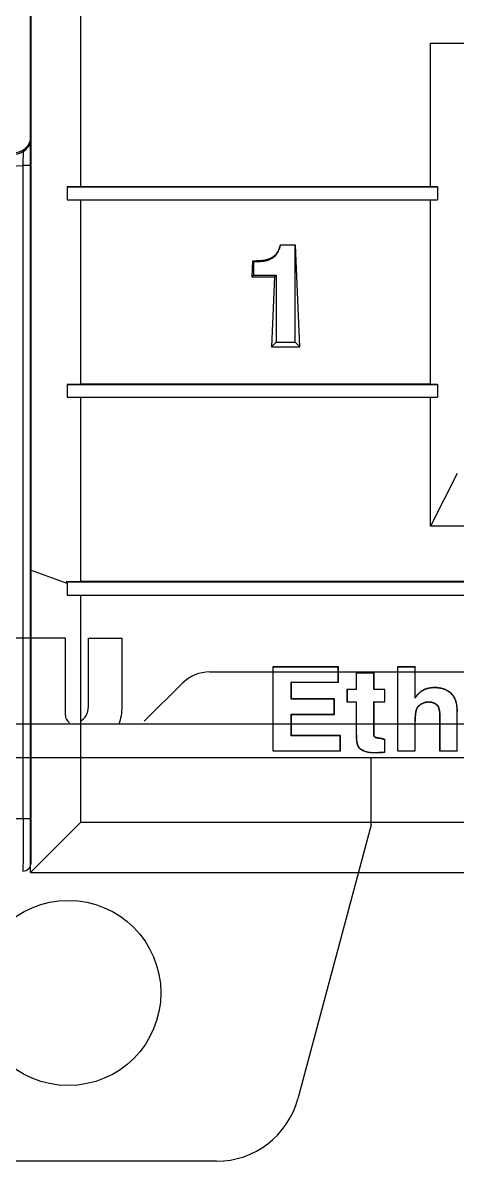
# Model space of a CAD drawing. Header units: millimetres. Extents: x 30557 to 235556, y -116603 to -73383.
# Drawn here: x 83338.4 to 83353.92, y -74845.43 to -74804.74 of the extents above; entities that cross this region are included whole.
import ezdxf

# ---------------------------------------------------------------- set-up
doc = ezdxf.new("R2010")
doc.units = ezdxf.units.MM

# ---------------------------------------------------------------- blocks, each defined once
blk = doc.blocks.new('1756-L7-Z')
at = {"color": 7, "linetype": 'Continuous'}
for p, q in [((34.18, 21.86), (34.18, 109.731)), ((34.161, 21.879), (34.161, 86.741)), ((34.18, 21.86), (34.161, 21.879)), ((34.18, 0.257), (34.18, 21.805)), ((33.944, 21.027), (33.948, 21.457)), ((32.187, 20.934), (33.944, 21.027)), ((34.18, 21.027), (33.944, 21.027)), ((33.944, 1.572), (33.944, 21.027)), ((3.262, 1.572), (34.18, 1.572))]:
    blk.add_line(p, q, dxfattribs=at)
for centre, radius, start, end in [((33.682, 21.86), 0.498, 270, 359.9895), ((33.931, 21.773), 0.249, 310.543, 0.009), ((33.931, 0.257), 0.249, 270.009, 359.9987)]:
    blk.add_arc(centre, radius, start, end, dxfattribs=at)
for points, knots in [([(34.161, 21.879), (34.161, 21.802), (34.125, 21.655), (33.988, 21.496), (33.821, 21.412), (33.702, 21.397), (33.645, 21.399)], [0, 0, 0, 0, 0.294779, 0.551805, 0.781416, 1, 1, 1, 1]), ([(33.944, 1.572), (33.944, 1.471), (33.944, 1.271), (33.943, 0.981), (33.942, 0.714), (33.941, 0.48), (33.939, 0.31), (33.937, 0.197), (33.936, 0.132), (33.935, 0.08), (33.934, 0.046), (33.933, 0.026), (33.933, 0.016), (33.931, 0.012), (33.932, 0.008), (33.931, 0.008)], [0, 0, 0, 0, 0.194901, 0.382667, 0.555468, 0.706896, 0.831236, 0.881656, 0.923619, 0.956704, 0.980565, 0.988982, 0.995034, 0.998705, 1, 1, 1, 1])]:
    blk.add_open_spline(points, degree=3, knots=knots, dxfattribs=at)
blk = doc.blocks.new('1756-EN2TR-Z')
at = {"color": 7, "linetype": 'Continuous'}
for p, q in [((0, 0), (0, 77.377)), ((1.495, 20.426), (1.495, 25.912)), ((11.903, 24.705), (29.446, 24.705)), ((11.903, 20.426), (11.903, 24.705)), ((1.495, 20.426), (1.096, 20.417)), ((1.096, 20.417), (12.115, 20.417)), ((1.096, 20.417), (1.096, 20.037)), ((11.903, 20.426), (1.495, 20.426)), ((12.115, 20.417), (11.903, 20.426)), ((12.115, 20.417), (12.115, 20.037)), ((1.096, 20.037), (12.115, 20.037)), ((1.495, 20.028), (1.096, 20.037)), ((11.903, 20.028), (1.495, 20.028)), ((1.495, 14.542), (1.495, 20.028)), ((11.903, 20.028), (12.115, 20.037)), ((11.903, 14.542), (11.903, 20.028)), ((7.887, 18.688), (7.429, 18.688)), ((7.433, 18.683), (7.429, 18.688)), ((7.882, 18.683), (7.433, 18.683)), ((7.882, 18.683), (7.887, 18.688)), ((7.882, 15.794), (7.882, 18.683)), ((8.02, 15.656), (7.887, 18.688)), ((6.612, 18.212), (6.591, 17.742)), ((6.637, 18.186), (6.637, 17.788)), ((6.637, 17.788), (6.591, 17.742)), ((6.591, 17.742), (7.261, 17.742)), ((6.637, 17.788), (7.307, 17.788)), ((7.261, 17.742), (7.169, 15.656)), ((7.307, 17.788), (7.261, 17.742)), ((7.307, 17.788), (7.307, 15.794)), ((7.307, 15.794), (7.169, 15.656)), ((7.169, 15.656), (8.02, 15.656)), ((7.307, 15.794), (7.882, 15.794)), ((7.882, 15.794), (8.02, 15.656)), ((1.495, 14.542), (1.096, 14.533)), ((1.096, 14.533), (12.115, 14.533)), ((1.096, 14.533), (1.096, 14.153)), ((11.903, 14.542), (1.495, 14.542)), ((12.115, 14.533), (11.903, 14.542)), ((12.115, 14.533), (12.115, 14.153)), ((1.096, 14.153), (12.115, 14.153)), ((1.495, 14.144), (1.096, 14.153)), ((11.903, 14.144), (1.495, 14.144)), ((1.495, 8.668), (1.495, 14.144)), ((11.903, 14.144), (12.115, 14.153)), ((11.903, 10.311), (11.903, 14.144)), ((12.7, 11.883), (11.903, 10.311)), ((29.446, 10.311), (11.903, 10.311)), ((1.096, 8.604), (0, 9.003)), ((1.495, 8.668), (1.062, 8.658)), ((1.062, 8.658), (33.393, 8.658)), ((1.062, 8.658), (1.096, 8.604)), ((1.096, 8.604), (1.096, 8.26)), ((32.96, 8.668), (1.495, 8.668)), ((1.096, 8.26), (33.358, 8.26)), ((1.495, 8.253), (1.096, 8.26)), ((32.96, 8.253), (1.495, 8.253)), ((1.495, 1.495), (1.495, 8.253)), ((9.166, 6.127), (7.208, 6.127)), ((7.208, 6.127), (7.215, 6.12)), ((7.208, 6.127), (7.208, 3.621)), ((9.159, 6.12), (7.215, 6.12)), ((7.215, 6.12), (7.215, 3.628)), ((9.166, 6.127), (9.159, 6.12)), ((9.159, 5.673), (9.159, 6.12)), ((9.166, 5.666), (9.166, 6.127)), ((11.452, 6.127), (10.918, 6.127)), ((10.918, 6.127), (10.925, 6.12)), ((10.918, 6.127), (10.918, 3.621)), ((11.445, 6.12), (10.925, 6.12)), ((10.925, 6.12), (10.925, 3.628)), ((11.452, 6.127), (11.445, 6.12)), ((11.445, 5.189), (11.445, 6.12)), ((11.452, 5.214), (11.452, 6.127)), ((10.224, 5.942), (9.69, 5.942)), ((9.69, 5.942), (9.697, 5.935)), ((9.69, 5.942), (9.69, 5.454)), ((10.217, 5.935), (9.697, 5.935)), ((9.697, 5.935), (9.697, 5.447)), ((10.224, 5.942), (10.217, 5.935)), ((10.217, 5.447), (10.217, 5.935)), ((10.224, 5.454), (10.224, 5.942)), ((7.76, 5.673), (9.159, 5.673)), ((7.767, 5.666), (7.76, 5.673)), ((7.76, 5.161), (7.76, 5.673)), ((7.767, 5.666), (9.166, 5.666)), ((7.767, 5.168), (7.767, 5.666)), ((9.166, 5.666), (9.159, 5.673)), ((9.69, 5.454), (9.419, 5.454)), ((9.419, 5.454), (9.426, 5.447)), ((9.419, 5.454), (9.419, 5.078)), ((9.697, 5.447), (9.426, 5.447)), ((9.426, 5.447), (9.426, 5.085)), ((9.69, 5.454), (9.697, 5.447)), ((10.224, 5.454), (10.217, 5.447)), ((10.541, 5.447), (10.217, 5.447)), ((10.548, 5.454), (10.224, 5.454)), ((10.548, 5.454), (10.541, 5.447)), ((10.541, 5.085), (10.541, 5.447)), ((10.548, 5.078), (10.548, 5.454)), ((7.767, 5.168), (7.76, 5.161)), ((9.037, 5.161), (7.76, 5.161)), ((9.044, 5.168), (7.767, 5.168)), ((9.044, 5.168), (9.037, 5.161)), ((9.037, 4.714), (9.037, 5.161)), ((9.044, 4.707), (9.044, 5.168)), ((9.419, 5.078), (9.426, 5.085)), ((9.419, 5.078), (9.69, 5.078)), ((9.426, 5.085), (9.697, 5.085)), ((9.69, 5.078), (9.697, 5.085)), ((9.69, 5.078), (9.69, 4.156)), ((9.697, 5.085), (9.697, 4.156)), ((10.217, 5.085), (10.541, 5.085)), ((10.224, 5.078), (10.217, 5.085)), ((10.217, 4.159), (10.217, 5.085)), ((10.224, 5.078), (10.548, 5.078)), ((10.224, 4.159), (10.224, 5.078)), ((10.548, 5.078), (10.541, 5.085)), ((12.7, 3.628), (12.7, 4.794)), ((7.76, 4.714), (9.037, 4.714)), ((7.767, 4.707), (7.76, 4.714)), ((7.76, 4.075), (7.76, 4.714)), ((7.767, 4.707), (9.044, 4.707)), ((7.767, 4.081), (7.767, 4.707)), ((9.044, 4.707), (9.037, 4.714)), ((12.173, 4.697), (12.173, 3.621)), ((12.18, 4.697), (12.18, 3.628)), ((7.767, 4.081), (7.76, 4.075)), ((9.221, 4.075), (7.76, 4.075)), ((9.228, 4.081), (7.767, 4.081)), ((9.228, 4.081), (9.221, 4.075)), ((9.221, 3.628), (9.221, 4.075)), ((9.228, 3.621), (9.228, 4.081)), ((11.445, 3.628), (11.445, 4.403)), ((11.452, 3.621), (11.452, 4.403)), ((10.548, 3.959), (10.541, 3.954)), ((10.541, 3.591), (10.541, 3.954)), ((10.548, 3.584), (10.548, 3.959)), ((7.208, 3.621), (7.215, 3.628)), ((7.208, 3.621), (9.228, 3.621)), ((7.215, 3.628), (9.221, 3.628)), ((9.228, 3.621), (9.221, 3.628)), ((10.548, 3.584), (10.541, 3.591)), ((10.918, 3.621), (10.925, 3.628)), ((10.918, 3.621), (11.452, 3.621)), ((10.925, 3.628), (11.445, 3.628)), ((11.452, 3.621), (11.445, 3.628)), ((12.173, 3.621), (12.18, 3.628)), ((12.173, 3.621), (12.707, 3.621)), ((12.18, 3.628), (12.7, 3.628)), ((12.707, 3.621), (12.7, 3.628)), ((1.495, 1.495), (0, 0)), ((1.495, 1.495), (32.96, 1.495)), ((0, 0), (34.455, 0))]:
    blk.add_line(p, q, dxfattribs=at)
at = {"color": 9, "linetype": 'Continuous'}
for p, q in [((7.301, 18.383), (7.288, 18.395)), ((7.082, 18.238), (7.074, 18.26)), ((12.031, 5.508), (12.031, 5.501)), ((12.511, 5.341), (12.507, 5.336)), ((11.517, 4.907), (11.511, 4.91)), ((11.652, 5.028), (11.649, 5.034)), ((11.851, 5.079), (11.851, 5.086)), ((12.072, 5.006), (12.076, 5.012)), ((12.707, 4.794), (12.7, 4.794)), ((12.173, 4.697), (12.18, 4.697)), ((9.69, 4.156), (9.697, 4.156)), ((10.224, 4.159), (10.217, 4.159)), ((11.452, 4.403), (11.445, 4.403)), ((9.738, 3.774), (9.744, 3.776)), ((10.25, 4.039), (10.245, 4.034)), ((10.404, 3.997), (10.403, 3.99)), ((9.927, 3.619), (9.93, 3.625)), ((10.245, 3.569), (10.245, 3.575))]:
    blk.add_line(p, q, dxfattribs=at)
at = {"color": 7, "linetype": 'Continuous'}
for centre, radius, start, end in [((14.227, 25.776), 10.734, 224.8062, 225.0008), ((12.939, 4.776), 1.55, 163.6034, 164.541)]:
    blk.add_arc(centre, radius, start, end, dxfattribs=at)
for points, knots in [([(7.429, 18.688), (7.426, 18.675), (7.418, 18.649), (7.406, 18.611), (7.393, 18.573), (7.377, 18.536), (7.363, 18.505), (7.35, 18.481), (7.34, 18.463), (7.329, 18.445), (7.317, 18.427), (7.303, 18.411), (7.293, 18.4), (7.288, 18.395)], [0, 0, 0, 0, 0.121641, 0.243697, 0.366304, 0.489659, 0.614057, 0.676792, 0.739983, 0.803737, 0.868192, 0.933533, 1, 1, 1, 1]), ([(7.433, 18.683), (7.429, 18.666), (7.421, 18.634), (7.407, 18.587), (7.393, 18.543), (7.377, 18.504), (7.36, 18.468), (7.342, 18.436), (7.323, 18.408), (7.309, 18.391), (7.301, 18.383)], [0, 0, 0, 0, 0.157394, 0.304563, 0.441873, 0.569769, 0.68879, 0.799598, 0.903005, 1, 1, 1, 1]), ([(7.288, 18.395), (7.281, 18.388), (7.266, 18.374), (7.243, 18.354), (7.218, 18.335), (7.182, 18.311), (7.135, 18.285), (7.094, 18.268), (7.074, 18.26)], [0, 0, 0, 0, 0.118735, 0.239322, 0.361785, 0.486104, 0.739934, 1, 1, 1, 1]), ([(7.301, 18.383), (7.294, 18.375), (7.279, 18.36), (7.256, 18.339), (7.23, 18.319), (7.204, 18.3), (7.176, 18.283), (7.136, 18.261), (7.104, 18.246), (7.082, 18.238)], [0, 0, 0, 0, 0.118462, 0.238076, 0.359219, 0.482252, 0.607528, 0.735382, 1, 1, 1, 1]), ([(7.074, 18.26), (7.069, 18.258), (7.06, 18.255), (7.047, 18.251), (7.033, 18.247), (7.014, 18.242), (6.991, 18.237), (6.962, 18.232), (6.933, 18.228), (6.904, 18.224), (6.875, 18.221), (6.836, 18.218), (6.788, 18.215), (6.729, 18.213), (6.67, 18.212), (6.631, 18.212), (6.612, 18.212)], [0, 0, 0, 0, 0.030279, 0.060779, 0.091451, 0.122262, 0.184196, 0.246432, 0.308874, 0.371461, 0.434149, 0.496911, 0.622573, 0.748344, 0.874165, 1, 1, 1, 1]), ([(7.082, 18.238), (7.077, 18.235), (7.064, 18.231), (7.046, 18.225), (7.025, 18.219), (7.004, 18.214), (6.981, 18.21), (6.956, 18.205), (6.931, 18.202), (6.903, 18.198), (6.875, 18.195), (6.845, 18.193), (6.814, 18.191), (6.769, 18.188), (6.71, 18.186), (6.662, 18.186), (6.637, 18.186)], [0, 0, 0, 0, 0.041441, 0.08544, 0.132082, 0.181436, 0.233562, 0.288509, 0.346319, 0.407029, 0.470669, 0.537265, 0.60684, 0.679414, 0.83362, 1, 1, 1, 1]), ([(12.031, 5.501), (12.014, 5.501), (11.982, 5.5), (11.934, 5.496), (11.888, 5.49), (11.844, 5.482), (11.801, 5.471), (11.761, 5.457), (11.721, 5.441), (11.684, 5.423), (11.648, 5.402), (11.614, 5.379), (11.581, 5.353), (11.551, 5.325), (11.522, 5.295), (11.494, 5.262), (11.468, 5.227), (11.453, 5.202), (11.445, 5.189)], [0, 0, 0, 0, 0.07073, 0.139199, 0.20561, 0.270184, 0.333158, 0.394789, 0.455345, 0.51511, 0.574378, 0.633446, 0.692614, 0.752179, 0.81243, 0.873644, 0.936086, 1, 1, 1, 1]), ([(12.031, 5.508), (12.002, 5.508), (11.946, 5.505), (11.875, 5.495), (11.82, 5.483), (11.779, 5.471), (11.74, 5.456), (11.701, 5.439), (11.663, 5.419), (11.627, 5.397), (11.593, 5.372), (11.56, 5.344), (11.53, 5.314), (11.502, 5.283), (11.476, 5.249), (11.46, 5.226), (11.452, 5.214)], [0, 0, 0, 0, 0.124985, 0.249956, 0.312462, 0.374967, 0.437471, 0.499974, 0.562476, 0.624978, 0.68748, 0.749983, 0.812486, 0.87499, 0.937494, 1, 1, 1, 1]), ([(12.511, 5.341), (12.495, 5.355), (12.46, 5.382), (12.405, 5.417), (12.347, 5.446), (12.287, 5.469), (12.224, 5.487), (12.16, 5.499), (12.096, 5.506), (12.052, 5.508), (12.031, 5.508)], [0, 0, 0, 0, 0.124997, 0.24999, 0.374983, 0.499978, 0.624976, 0.749979, 0.874987, 1, 1, 1, 1]), ([(12.507, 5.336), (12.491, 5.35), (12.458, 5.375), (12.405, 5.409), (12.35, 5.437), (12.291, 5.46), (12.23, 5.478), (12.166, 5.491), (12.099, 5.499), (12.054, 5.501), (12.031, 5.501)], [0, 0, 0, 0, 0.121853, 0.242568, 0.363159, 0.484665, 0.608121, 0.734534, 0.864862, 1, 1, 1, 1]), ([(12.7, 4.794), (12.7, 4.809), (12.699, 4.84), (12.697, 4.885), (12.693, 4.928), (12.688, 4.97), (12.681, 5.01), (12.673, 5.048), (12.663, 5.084), (12.652, 5.119), (12.639, 5.152), (12.624, 5.184), (12.609, 5.214), (12.591, 5.242), (12.572, 5.268), (12.552, 5.292), (12.53, 5.315), (12.515, 5.329), (12.507, 5.336)], [0, 0, 0, 0, 0.078593, 0.154406, 0.227534, 0.298083, 0.36617, 0.431924, 0.495489, 0.557021, 0.616693, 0.674693, 0.731226, 0.78651, 0.840779, 0.894278, 0.947265, 1, 1, 1, 1]), ([(12.707, 4.794), (12.707, 4.819), (12.706, 4.869), (12.699, 4.943), (12.689, 5.005), (12.678, 5.054), (12.665, 5.102), (12.648, 5.15), (12.627, 5.195), (12.608, 5.228), (12.588, 5.259), (12.565, 5.289), (12.539, 5.316), (12.521, 5.333), (12.511, 5.341)], [0, 0, 0, 0, 0.125011, 0.250015, 0.375011, 0.437521, 0.500029, 0.624991, 0.687496, 0.75, 0.812502, 0.875002, 0.937501, 1, 1, 1, 1]), ([(11.445, 4.403), (11.445, 4.428), (11.445, 4.466), (11.447, 4.516), (11.448, 4.552), (11.449, 4.588), (11.451, 4.622), (11.454, 4.655), (11.457, 4.688), (11.46, 4.719), (11.465, 4.75), (11.469, 4.78), (11.474, 4.804), (11.479, 4.823), (11.483, 4.841), (11.488, 4.858), (11.494, 4.875), (11.501, 4.891), (11.506, 4.903), (11.511, 4.91)], [0, 0, 0, 0, 0.14919, 0.221051, 0.291086, 0.359332, 0.425843, 0.490675, 0.553887, 0.61554, 0.675702, 0.734331, 0.791248, 0.819014, 0.846294, 0.899353, 0.925151, 0.950493, 1, 1, 1, 1]), ([(11.452, 4.403), (11.452, 4.424), (11.452, 4.467), (11.454, 4.531), (11.456, 4.584), (11.459, 4.627), (11.462, 4.669), (11.466, 4.712), (11.471, 4.749), (11.475, 4.77), (11.478, 4.785), (11.481, 4.801), (11.484, 4.817), (11.488, 4.832), (11.492, 4.848), (11.497, 4.863), (11.504, 4.883), (11.511, 4.898), (11.517, 4.907)], [0, 0, 0, 0, 0.125005, 0.250009, 0.375013, 0.437516, 0.500019, 0.625017, 0.687519, 0.718771, 0.750023, 0.781275, 0.812527, 0.843779, 0.875031, 0.906283, 0.937536, 1, 1, 1, 1]), ([(11.511, 4.91), (11.514, 4.916), (11.522, 4.929), (11.535, 4.946), (11.55, 4.963), (11.573, 4.984), (11.605, 5.009), (11.633, 5.026), (11.649, 5.034)], [0, 0, 0, 0, 0.113984, 0.229999, 0.349051, 0.471742, 0.727771, 1, 1, 1, 1]), ([(11.517, 4.907), (11.52, 4.913), (11.529, 4.926), (11.543, 4.945), (11.558, 4.961), (11.575, 4.977), (11.593, 4.992), (11.618, 5.009), (11.638, 5.021), (11.652, 5.028)], [0, 0, 0, 0, 0.124997, 0.249996, 0.375001, 0.500011, 0.625025, 0.750042, 1, 1, 1, 1]), ([(11.649, 5.034), (11.665, 5.043), (11.69, 5.054), (11.725, 5.067), (11.75, 5.074), (11.775, 5.079), (11.801, 5.083), (11.826, 5.086), (11.842, 5.086), (11.851, 5.086)], [0, 0, 0, 0, 0.266575, 0.394547, 0.519518, 0.642029, 0.762617, 0.881783, 1, 1, 1, 1]), ([(11.652, 5.028), (11.667, 5.036), (11.691, 5.047), (11.723, 5.059), (11.748, 5.066), (11.773, 5.072), (11.799, 5.076), (11.825, 5.079), (11.842, 5.079), (11.851, 5.079)], [0, 0, 0, 0, 0.249941, 0.374953, 0.499964, 0.624974, 0.749983, 0.874991, 1, 1, 1, 1]), ([(11.851, 5.086), (11.861, 5.086), (11.881, 5.085), (11.91, 5.082), (11.934, 5.077), (11.953, 5.072), (11.972, 5.066), (11.99, 5.06), (12.008, 5.052), (12.027, 5.043), (12.05, 5.03), (12.067, 5.018), (12.076, 5.012)], [0, 0, 0, 0, 0.124594, 0.247352, 0.368676, 0.429059, 0.489537, 0.611701, 0.673881, 0.737021, 0.866343, 1, 1, 1, 1]), ([(11.851, 5.079), (11.86, 5.079), (11.88, 5.078), (11.91, 5.075), (11.939, 5.069), (11.967, 5.061), (11.99, 5.052), (12.008, 5.044), (12.026, 5.035), (12.048, 5.023), (12.064, 5.012), (12.072, 5.006)], [0, 0, 0, 0, 0.124997, 0.249991, 0.374985, 0.499979, 0.624974, 0.687485, 0.749995, 0.874996, 1, 1, 1, 1]), ([(12.072, 5.006), (12.075, 5.004), (12.081, 5), (12.088, 4.993), (12.096, 4.986), (12.105, 4.975), (12.116, 4.961), (12.127, 4.943), (12.136, 4.924), (12.144, 4.905), (12.15, 4.885), (12.156, 4.864), (12.16, 4.844), (12.164, 4.823), (12.167, 4.802), (12.17, 4.774), (12.172, 4.739), (12.173, 4.711), (12.173, 4.697)], [0, 0, 0, 0, 0.031252, 0.062506, 0.093758, 0.125012, 0.187495, 0.249986, 0.312481, 0.37498, 0.437482, 0.499984, 0.562488, 0.624992, 0.687496, 0.750001, 0.874999, 1, 1, 1, 1]), ([(12.076, 5.012), (12.081, 5.008), (12.09, 5.001), (12.103, 4.989), (12.115, 4.975), (12.125, 4.959), (12.135, 4.943), (12.143, 4.925), (12.151, 4.905), (12.158, 4.885), (12.163, 4.864), (12.168, 4.842), (12.172, 4.82), (12.176, 4.788), (12.179, 4.747), (12.18, 4.714), (12.18, 4.697)], [0, 0, 0, 0, 0.051309, 0.103, 0.155668, 0.209851, 0.265957, 0.324068, 0.384124, 0.446008, 0.509587, 0.574834, 0.64171, 0.710139, 0.851575, 1, 1, 1, 1]), ([(9.69, 4.156), (9.69, 4.14), (9.691, 4.107), (9.692, 4.059), (9.694, 4.01), (9.697, 3.97), (9.7, 3.938), (9.702, 3.914), (9.706, 3.89), (9.71, 3.866), (9.715, 3.842), (9.72, 3.823), (9.724, 3.807), (9.728, 3.796), (9.733, 3.785), (9.736, 3.777), (9.738, 3.774)], [0, 0, 0, 0, 0.125, 0.249999, 0.374997, 0.499994, 0.562494, 0.624994, 0.687494, 0.749993, 0.812492, 0.87499, 0.906242, 0.937494, 0.968748, 1, 1, 1, 1]), ([(9.697, 4.156), (9.697, 4.133), (9.698, 4.101), (9.699, 4.058), (9.7, 4.028), (9.702, 3.999), (9.704, 3.972), (9.706, 3.947), (9.708, 3.922), (9.711, 3.899), (9.715, 3.878), (9.719, 3.857), (9.723, 3.839), (9.727, 3.821), (9.732, 3.805), (9.738, 3.79), (9.742, 3.781), (9.744, 3.776)], [0, 0, 0, 0, 0.174121, 0.255673, 0.333589, 0.407897, 0.478628, 0.54582, 0.60951, 0.669743, 0.72657, 0.780047, 0.830242, 0.877232, 0.921111, 0.961989, 1, 1, 1, 1]), ([(10.245, 4.034), (10.243, 4.036), (10.24, 4.039), (10.235, 4.048), (10.231, 4.057), (10.228, 4.066), (10.226, 4.073), (10.224, 4.081), (10.222, 4.091), (10.22, 4.102), (10.219, 4.114), (10.218, 4.125), (10.218, 4.14), (10.217, 4.153), (10.217, 4.159)], [0, 0, 0, 0, 0.054415, 0.109191, 0.221279, 0.278949, 0.33762, 0.397343, 0.458271, 0.584226, 0.649458, 0.716277, 0.854798, 1, 1, 1, 1]), ([(10.25, 4.039), (10.248, 4.041), (10.245, 4.045), (10.241, 4.051), (10.238, 4.059), (10.235, 4.066), (10.233, 4.074), (10.23, 4.084), (10.228, 4.097), (10.226, 4.112), (10.225, 4.128), (10.225, 4.143), (10.224, 4.154), (10.224, 4.159)], [0, 0, 0, 0, 0.062477, 0.124968, 0.187468, 0.249972, 0.312478, 0.374985, 0.499978, 0.62498, 0.749986, 0.874993, 1, 1, 1, 1]), ([(9.738, 3.774), (9.74, 3.769), (9.745, 3.759), (9.753, 3.746), (9.761, 3.733), (9.771, 3.72), (9.782, 3.709), (9.796, 3.694), (9.816, 3.677), (9.842, 3.659), (9.87, 3.643), (9.898, 3.63), (9.918, 3.622), (9.927, 3.619)], [0, 0, 0, 0, 0.062506, 0.125014, 0.18752, 0.250027, 0.312535, 0.375042, 0.500016, 0.625, 0.749994, 0.874994, 1, 1, 1, 1]), ([(9.744, 3.776), (9.748, 3.768), (9.757, 3.752), (9.773, 3.729), (9.792, 3.707), (9.814, 3.687), (9.839, 3.669), (9.862, 3.656), (9.881, 3.646), (9.902, 3.636), (9.919, 3.629), (9.93, 3.625)], [0, 0, 0, 0, 0.113238, 0.227119, 0.343111, 0.462625, 0.586963, 0.7173, 0.785061, 0.854698, 1, 1, 1, 1]), ([(10.403, 3.99), (10.395, 3.99), (10.379, 3.992), (10.359, 3.995), (10.343, 3.997), (10.333, 3.999), (10.322, 4.002), (10.312, 4.004), (10.302, 4.006), (10.292, 4.009), (10.283, 4.012), (10.275, 4.015), (10.27, 4.017), (10.264, 4.02), (10.258, 4.023), (10.251, 4.028), (10.247, 4.032), (10.245, 4.034)], [0, 0, 0, 0, 0.14983, 0.292038, 0.360337, 0.426846, 0.491638, 0.554784, 0.616361, 0.676462, 0.735043, 0.791887, 0.819606, 0.846832, 0.899722, 0.950579, 1, 1, 1, 1]), ([(10.404, 3.997), (10.397, 3.997), (10.384, 3.999), (10.364, 4.001), (10.347, 4.004), (10.334, 4.006), (10.32, 4.009), (10.307, 4.012), (10.294, 4.016), (10.285, 4.019), (10.277, 4.022), (10.271, 4.025), (10.266, 4.027), (10.262, 4.029), (10.256, 4.033), (10.252, 4.036), (10.25, 4.039)], [0, 0, 0, 0, 0.125015, 0.250029, 0.375043, 0.437551, 0.500059, 0.625064, 0.687571, 0.750078, 0.812582, 0.843837, 0.875092, 0.906347, 0.937602, 1, 1, 1, 1]), ([(10.541, 3.954), (10.534, 3.957), (10.519, 3.962), (10.498, 3.968), (10.479, 3.974), (10.461, 3.978), (10.444, 3.982), (10.429, 3.986), (10.416, 3.988), (10.407, 3.989), (10.403, 3.99)], [0, 0, 0, 0, 0.164846, 0.317921, 0.459397, 0.589459, 0.708307, 0.816166, 0.913295, 1, 1, 1, 1]), ([(10.548, 3.959), (10.536, 3.963), (10.519, 3.969), (10.495, 3.976), (10.477, 3.981), (10.459, 3.986), (10.44, 3.991), (10.425, 3.994), (10.413, 3.996), (10.407, 3.996), (10.404, 3.997)], [0, 0, 0, 0, 0.249995, 0.374995, 0.499994, 0.624993, 0.749993, 0.874989, 0.937498, 1, 1, 1, 1]), ([(9.927, 3.619), (9.953, 3.61), (10.004, 3.595), (10.084, 3.579), (10.164, 3.57), (10.218, 3.569), (10.245, 3.569)], [0, 0, 0, 0, 0.249974, 0.499967, 0.749977, 1, 1, 1, 1]), ([(9.93, 3.625), (9.953, 3.617), (10.003, 3.602), (10.079, 3.587), (10.161, 3.577), (10.216, 3.575), (10.245, 3.575)], [0, 0, 0, 0, 0.235117, 0.479224, 0.733767, 1, 1, 1, 1]), ([(10.245, 3.575), (10.254, 3.575), (10.274, 3.576), (10.305, 3.576), (10.338, 3.578), (10.374, 3.579), (10.412, 3.581), (10.468, 3.585), (10.512, 3.588), (10.541, 3.591)], [0, 0, 0, 0, 0.095916, 0.199969, 0.312248, 0.432841, 0.561832, 0.699303, 1, 1, 1, 1]), ([(10.245, 3.569), (10.257, 3.569), (10.276, 3.569), (10.302, 3.569), (10.327, 3.57), (10.359, 3.572), (10.409, 3.574), (10.472, 3.578), (10.523, 3.582), (10.548, 3.584)], [0, 0, 0, 0, 0.125, 0.187503, 0.250005, 0.375005, 0.500004, 0.750002, 1, 1, 1, 1])]:
    blk.add_open_spline(points, degree=3, knots=knots, dxfattribs=at)
blk = doc.blocks.new('1756-A13-Z')
at = {"color": 7, "linetype": 'Continuous'}
for p, q in [((61.553, -129.743), (56.227, -129.743)), ((61.553, -132.039), (61.553, -129.743)), ((62.241, -131.788), (62.241, -129.743)), ((62.241, -129.743), (63.243, -129.743)), ((63.243, -131.788), (63.243, -129.743)), ((65.851, -130.746), (84.855, -130.746)), ((65.036, -131.083), (63.904, -132.216)), ((26.36, -132.289), (237.186, -132.289)), ((26.36, -133.291), (237.186, -133.291)), ((70.66, -135.296), (70.66, -133.291)), ((70.66, -135.296), (68.472, -143.461)), ((66.052, -145.319), (57.227, -145.319))]:
    blk.add_line(p, q, dxfattribs=at)
blk.add_circle((61.639, -140.307), 2.756, dxfattribs=at)
for centre, radius, start, end in [((65.851, -131.898), 1.153, 90, 135), ((61.74, -131.788), 0.501, 300.1074, 0), ((61.74, -131.788), 1.503, 340.2953, 0), ((61.804, -132.039), 0.251, 180, 240), ((66.052, -142.813), 2.506, 270, 345)]:
    blk.add_arc(centre, radius, start, end, dxfattribs=at)

msp = doc.modelspace()

# ---------------------------------------------------------------- block references
at = {"xscale": 1.2, "yscale": 1.2, "zscale": 1.2}
for name, p in [('1756-A13-Z', (83266.058, -74671.047)), ('1756-L7-Z', (83297.685, -74835.068)), ('1756-EN2TR-Z', (83338.677, -74835.109))]:
    msp.add_blockref(name, p, dxfattribs=at)

doc.saveas('drawing.dxf')
